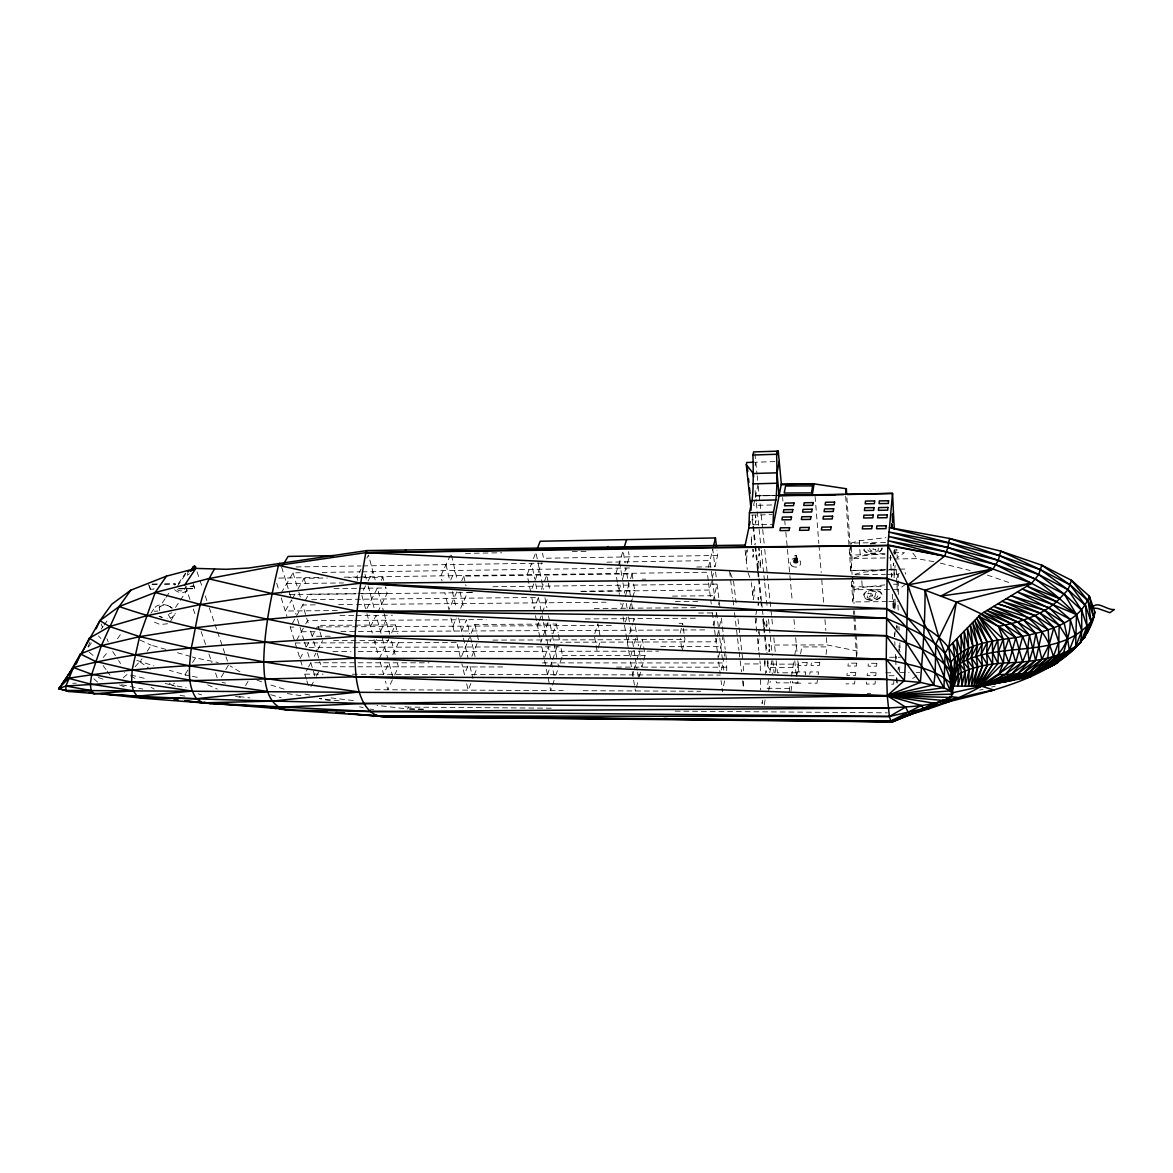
<?xml version="1.0" encoding="UTF-8"?>
<svg xmlns="http://www.w3.org/2000/svg" width="1173" height="1173" viewBox="0 0 1173 1173"><rect width="100%" height="100%" fill="white"/><g stroke="black" fill="none" stroke-linecap="round" stroke-linejoin="round"><path stroke-width="0.75" stroke-dasharray="5 3.75" d="M795.485 562.058L794.957 555.885L796.658 555.899L797.156 562.102L796.57 555.635L794.898 555.65L795.47 562.175L797.156 562.146M794.312 560.929L795.411 562.307L797.01 561.471L795.91 560.093L794.312 560.929L794.927 558.524L797.112 558.729L796.423 560.401L794.62 559.037M898.093 670.164L898.313 667.041L898.489 670.37M899.456 671.85L899.97 664.548M893.841 681.205L893.621 684.182L888.386 684.167M895.835 659.373L896.055 656.367L896.231 659.798M894.735 636.44L895.278 629.593M898.327 594.535L898.342 580.914M896.846 625.268L896.627 628.171L896.451 624.71M897.052 586.383L898.019 574.213L902.301 571.119M893.767 608.523L893.767 599.77L893.093 608.23L892.345 593.655M895.923 549.14L895.498 554.286L895.322 550.709M894.882 568.275L895.116 565.474M891.641 576.749L891.891 573.846L892.169 579.359M893.767 562.952L893.533 565.782L893.342 562.131M875.293 681.117L875.029 684.079L866.348 684.05L866.642 681.088M878.328 548.158L878.078 550.767L875.806 551.515A8.035 4.34 -3.8 0 1 871.935 551.853L868.431 550.987L867.126 548.568M873.123 548.246L873.005 549.345L875.776 549.301L875.703 550.137A5.249 2.845 -3.8 0 1 873.562 550.68L872.067 550.709A3.079 1.672 -3.8 0 1 870.381 550.196L869.618 548.465M856.569 657.261L857.228 651.015L856.129 634.608M854.897 680.912L854.574 683.874L845.968 683.844M886.993 601.632L852.83 601.925L854.223 589.755L853.665 581.441M853.02 576.515L851.803 586.881L884.383 586.529M850.704 570.459L885.322 569.961L850.704 570.459L852.126 558.451L851.099 543.084L859.296 540.753L885.864 537.659M826.041 654.431L827.024 646.88L801.687 646.939L800.543 654.461M817.434 680.237L817.038 683.185L808.52 683.155M818.153 674.842L818.549 671.938L810.103 671.924L809.707 674.827M805.367 674.871L805.792 671.968L797.376 671.953L796.936 674.842M776.115 681.396A74.544 9.927 -89.8 0 1 776.511 682.833L798.124 682.906L798.637 679.49M796.262 676.528L798.139 664.138L768.212 664.123L767.802 666.499L772.552 673.625M790.969 691.264L792.479 681.381M789.106 691.63L790.705 681.396M791.511 676.191L793.916 660.692M794.707 655.531L796.35 644.974M796.115 562.292L796.423 560.401M796.438 562.175L796.878 558.495M796.702 561.984L797.112 558.729M796.907 561.75L797.273 559.008M794.356 561.515L794.927 558.524M794.532 561.794L795.206 558.348M794.766 562.014L795.074 560.137M796.819 559.301L795.133 559.33L796.863 558.817M795.206 560.108L795.529 558.231M795.059 562.19L795.88 558.187L796.071 560.445M795.411 562.307L795.719 560.415M795.91 560.093L796.232 558.216M795.763 562.336L796.57 558.319M775.045 672.95L776.526 664.123M768.594 691.161L770.28 681.308M764.253 704.841L765.119 699.841M768.608 679.592L767.113 688.272L789.62 688.375M769.796 672.672L771.863 660.692M762.743 700.134L762.142 703.624L761.585 698.653M765.529 673.61L766.042 670.677L766.57 675.604M764.811 659.241L764.825 667.129L764.987 660.898M763.476 626.895L764.561 620.928L765.104 625.986M758.051 643.757L759.312 636.983M758.432 633.508L759.063 630.136M755.867 614.608L756.82 609.564M755.793 623.215L756.761 618.186M757.934 570.84L758.242 561.149L757.465 570.518M752.611 594.271L754.254 585.957L754.84 591.324L753.213 599.638L751.35 582.688M751.614 544.668L751.6 536.369L751.468 543.29M724.591 680.927L722.436 691.381L721.043 680.516M726.703 670.633L726.747 661.821M746.307 560.753L747.729 549.682M721.454 669.9L723.976 657.862M724.342 656.162L725.413 651.059M745.676 555.137L746.717 550.181M718.609 656.851L723.374 634.666M716.85 638.391L716.102 641.807L560.694 642.247M717.231 636.675L718.726 629.813M719.474 626.455L721.307 618.054L723.169 633.009M755.089 465.432L755.793 462.191L777.435 461.532M698.521 613.024L716.6 612.893L713.932 624.798L710.281 624.828M718.477 604.535L719.225 601.206M713.272 600.781L717.099 584.095L489.845 586.764M711.454 581.632L709.489 590.034L581.031 591.412M712.246 578.274L713.785 571.691M696.777 567.014L714.944 566.75L717.583 555.445L716.938 550.196M708.419 567.248L712.759 549.155L714.944 566.75M679.035 623.318L682.642 623.303L684.929 639.505L682.085 651.118L680.281 638.449M680.164 633.185L682.642 623.303M167.93 605.649C163.208 603.479 152.783 604.388 154.264 611.588M165.026 598.831L159.205 607.394L159.763 610.81M170.613 621.235L175.305 613.186M636.338 687.525L638.215 680.648M640.531 672.173L638.684 678.918L637.526 671.806M639.798 649.519L642.54 639.637L645.077 655.502L641.91 667.114L641.044 661.792M177.196 589.579C179.176 591.412 184.923 591.822 184.572 588.084M180.261 600.327L186.947 590.298L186.448 586.911M632.746 674.886L633.699 671.469M634.168 669.754L636.074 662.921M636.998 659.563L639.344 651.176L640.766 660.032M630.517 656.895L631.968 651.792M635.781 638.347L633.42 646.69L632.071 638.464M627.291 642.056L632.643 623.596M633.127 621.939L634.08 618.611L635.136 625.18M625.502 621.925L626.998 616.895M629.446 608.582L630.913 603.64M632.364 598.758L631.397 601.998L630.854 598.626M632.834 597.145L634.754 590.679L633.684 583.963M623.2 603.274L621.69 608.274L620.825 603.098M625.209 596.588L630.136 580.312M630.619 578.714L632.071 573.89L463.76 576.163L461.678 580.855M618.816 591.016L620.869 584.389M627.394 563.245L629.373 556.867L628.537 551.691M598.171 647.951L600.723 639.769M594.784 633.552L597.893 623.772L600.092 636.221M554.125 680.369L550.694 690.545L549.976 687.026M555.811 675.34L558.069 668.683M561.134 648.596L562.497 655.56L558.627 667.012L557.586 661.777M547.468 674.695L551.53 662.877M552.674 659.563L558.319 643.156M544.785 656.924L548.319 646.866L554.697 678.668M550.049 641.924L551.207 638.625M552.938 633.713L556.339 624.021L474.86 624.476L470.197 635.649M547.996 622.438L540.885 642.305L536.838 622.408M537.527 625.766L538.744 622.438M539.345 620.781L541.164 615.81M542.366 612.526L547.688 597.981M311.666 599.711L538.422 597.453L534.111 608.978L531.692 597.072M541.442 589.374L546.794 575.034L548.084 581.661M533.774 583.787L530.665 591.969L527.146 574.697L531.589 563.333L534.683 578.802M535.02 580.518L541.721 562.981M533.451 558.553L535.929 552.175L543.304 589.462M470.872 683.448L468.188 690.149L466.517 683.185M474.2 675.149L477.484 666.924M467.836 666.176L464.435 674.49L461.898 663.918M471.869 656.294L477.147 643.361M466.825 643.786L460.637 658.625L457.177 644.138M467.499 642.159L469.523 637.276M461.678 631.015L466.487 619.696L469.786 633.889M452.881 626.221L456.429 618.039M460.637 608.347L467.499 592.482L472.88 592.424M551.266 708.199L408.556 707.114L407.72 708.991L377.017 705.354M456.781 591.91L448.922 609.667L444.904 592.893M450.725 580.005L455.021 570.489M87.946 646.602L90.189 641.734M392.398 679.841L387.808 689.753L385.448 681.176M394.656 674.944L398.409 666.836L397.5 663.434M450.373 555.196L440.828 575.87L442.045 580.972M392.779 654.725L399.538 640.399M379.26 658.639L388.615 639.182M391.665 632.819L395.448 624.93L318.044 625.37L319.555 630.458M374.905 642.76L376.489 639.52M380.477 631.397L385.946 620.224M370.477 626.661L376.122 615.356L381.899 636.66M377.721 612.189L387.119 593.347L385.418 586.911M381.298 580.342L382.867 577.248L348.85 577.702M310.977 686.528L313.953 680.809M316.285 676.366L319.628 669.944M365.595 585.826L361.445 593.787L474.097 592.57M368.073 581.06L372.97 571.676M306.344 679.196L304.775 674.123L307.795 668.449M308.543 667.026L310.816 662.76L356.255 662.789M314.203 656.396L315.904 653.2M317.575 650.047L322.575 640.649M357.765 580.356L356.841 576.999L361.049 569.081M366.87 558.157L368.513 555.049L375.155 579.873M299.995 658.654L303.822 651.601M559.184 646.836L306.124 647.364L308.69 642.613M330.273 636.206L312.135 636.265L317.194 626.925M296.696 640.179L304.848 625.458M305.713 623.875L307.458 620.722L353.088 620.429M294.731 619.124L290.244 627.1L293.88 627.086M296.534 615.942L308.792 594.198L356.152 593.685M245.568 685.648L248.749 680.091M292.546 598.347L295.229 593.67M297.913 589.007L304.071 578.304L327.355 577.996M281.139 593.098L293.045 572.82L300.303 572.717M221.257 677.1L224.879 671.015M225.788 669.504L228.5 664.944M187.797 670.179L184.909 674.783L169.396 670.326M192.592 662.51L195.466 657.892L218.193 662.51M178.575 588.875L194.542 588.685L193.164 583.509M194.542 588.685L194 585.943L190.349 585.987M175.495 607.482L179.308 601.764M135.027 666.792L142.124 658.859M147.182 651.264L151.214 645.194L165.936 649.417M184.484 589.491L186.522 586.456M178.267 583.758L185.451 573.142L185.378 574.55L187.269 576.5M177.534 586.148L185.378 574.55M165.994 597.394L170.847 590.268M150.921 613.23L154.396 608.157M148.472 584.477L150.203 589.227L154.03 588.773M117.461 638.816L121.303 633.303M88.415 647.085L92.33 641.572M101.142 629.197L103.092 626.455M104.074 625.092L108.972 618.244M159.205 607.394L162.578 605.253L166.111 605.224M187.445 573.377L187.724 575.327M186.947 590.298C183.853 594.154 177.255 592.746 174.278 589.374M174.85 614.843L171.947 617.379L167.094 618.332M103.209 657.466L108.59 651.044M123.268 677.73L127.432 674.152L124.206 672.642M165.144 683.448L171.991 685.135L174.572 683.067M905.835 584.11L898.738 589.286L891.612 589.359M912.638 678.522L918.635 674.475M174.498 585.048L175.642 584.315M171.874 612.731L169.235 613.904M167.695 623.772L160.041 624.505L152.578 621.353M884.838 584.872L862.258 587.438L854.223 589.755L889.838 589.389M884.911 553.275L860.278 556.119L852.126 558.451L891.817 557.849M979.66 690.12L983.091 689.24M991.684 687.026L995.129 686.146M885.791 569.667L861.305 572.468L853.211 574.799L885.468 574.374M189.249 573.626L188.369 574.726M155.217 611.25L157.842 610.986M72.755 683.273L76.245 683.185M777.332 495.549L755.647 495.856L777.303 495.314M771.819 504.962L753.609 505.402L758.081 484.405L757.201 475.857M751.556 515.108L772.01 514.639M752.919 524.786L771.819 524.404M755.647 495.856L773.887 495.534M885.586 542.483L851.099 543.084L849.648 555.02L884.911 554.448M465.534 553.377L501.633 552.762M572.263 551.559L586.793 551.31M717.583 555.445L543.524 558.26L542.527 553.143M893.767 552.776L904.412 552.615L897.228 557.761L896.817 549.155M796.878 558.978L795.133 559.33M296.08 566.94L360.932 565.943M362.736 565.914L545.944 563.113M606.984 562.175L710.017 560.591L715.09 600.869M894.134 558.993L917.125 558.641L936.89 562.263M795.47 561.471L797.156 561.442M322.106 572.409L360.243 571.852M362.061 571.837L633.185 567.923M889.281 569.272L898.107 569.14M899.867 569.125L905.16 569.052L905.38 574.066M278.734 578.069L320.508 577.497M344.129 577.175L356.841 576.999M360.492 576.955L707.216 572.248L708.36 581.148M896.245 569.843L887.14 569.961L896.245 569.814L897.301 591.427M887.272 574.359L898.019 574.213L898.254 579.242M152.314 584.037L157.637 583.963M164.748 583.875L175.407 583.743M152.035 584.433L157.358 584.374M164.469 584.271L175.129 584.139M286.681 583.641L343.454 582.937M642.174 579.169L645.766 579.125M190.07 586.383L193.736 586.339M178.853 588.479L194.821 588.289M150.203 589.227L153.751 589.183M334.026 588.582L357.486 588.303M359.29 588.289L386.416 587.966M893.562 584.242L897.066 584.198M357.97 593.67L387.119 593.347M580.664 591.265L634.754 590.679M289.247 594.564L356.035 593.846M672.554 596.119L714.43 595.708M315.273 604.857L302.722 604.975L308.499 624.183M338.601 604.652L354.759 604.506M356.548 604.491L605.942 602.233M675.311 601.602L700.926 601.368M888.797 601.602L897.785 601.529M337.296 610.576L285.259 611.001L291.652 599.902L296.051 614.329M594.315 608.494L695.516 607.673M339.95 615.62L354.422 615.517M356.225 615.502L392.471 615.239M354.92 620.414L486.267 619.579M585.298 618.933L695.868 618.215M317.59 626.954L613.64 625.341M301.358 631.763L317.546 631.675M340.918 631.573L707.949 629.872M333.572 640.605L388.542 640.443M492.851 640.106L684.929 639.505M295.156 642.98L353.146 642.819M354.964 642.819L456.781 642.54M774.561 645.033L826.98 644.915L857.228 651.015M660.736 646.631L720.838 646.514M332.985 651.587L351.02 651.558M358.234 651.558L658.596 651.147M562.497 655.56L645.077 655.502M889.515 657.247L900.497 657.247M358.073 662.789L429.083 662.818M542.381 662.877L722.905 662.965L723.814 670.164M760.353 670.839L760.265 663.933L743.257 663.933L743.345 670.809M502.733 666.953L321.299 666.748L319.789 661.704M616.558 667.085L727.421 667.202M770.69 667.496L792.86 667.51M899.955 672.408L909.002 672.422M916.23 672.437L919.837 672.437M885.835 672.774L892.756 672.789M304.775 674.123L323.103 674.167M352.413 674.226L457.25 674.475M471.663 674.504L720.354 675.091M889.061 675.721L894.266 675.736M795.69 683.155L804.165 683.185M375.067 689.695L563.304 690.604M583.128 690.706L700.677 691.278M867.184 693.522L870.674 693.536M423.468 709.122L407.72 708.991L424.186 709.342M675.135 711.131L887.36 712.817M159.733 616.236L162.592 617.438M330.977 697.906L356.24 700.911M404.949 706.689L408.556 707.114M339.085 700.838L319.203 698.478L331.519 701.029M239.16 696.527L249.878 697.92M180.026 695.398L187.079 696.41M309.877 695.046L301.446 693.448M287.312 693.566L301.49 695.75M169.088 683.023L171.991 685.135L186.111 687.598M121.625 684.753L142.871 689.05M197.299 677.32L184.909 674.783L188.164 676.22M222.049 682.378L225.539 683.097M359.642 706.864L363.161 707.583M370.199 709.049L373.703 709.768M235.582 696.351L242.694 697.876M130.863 675.003L146.288 678.8M940.379 563.128L970.042 570.489M284.086 689.138L267.708 684.05M177.402 652.716L190.539 656.484M192.181 656.953L195.466 657.892M136.83 660.399L153.883 665.853M270.714 694.695L281.095 697.759M171.991 685.135L175.466 686.278M198.061 693.742L201.536 694.885M987.431 575.122L1011.361 583.333M98.341 677.525L104.881 679.768M256.946 680.061L262.987 682.393M119.602 684.959L126.185 687.51M167.695 605.503L172.402 607.995M159.044 616.382L161.581 617.453M207.65 684.827L217.401 689.138M139.954 640.033L151.214 645.194M130.584 675.912L136.904 679.431M151.112 687.349L154.264 689.108M239.937 671.865L230.055 665.912M169.601 606.353L172.094 608.362M140.1 661.895L150.247 669.284M89.163 652.129L94.573 656.719M93.811 678.756L97.755 682.202M168.15 614.373L171.067 619.579M98.444 635.942L100.907 638.449M912.858 553.099L917.125 558.641M103.048 665.502L106.113 669.695M107.124 671.103L110.189 675.296M112.696 651.499L117.608 659.05M118.59 660.56L120.555 663.581M730.266 572.981L733.565 581.251L736.101 602.819M101.186 623.933L102.462 627.203M106.919 638.655L108.195 641.924M748.066 572.747L751.16 581.046M149.338 585.664L150.481 588.817M185.451 586.515L190.261 600.356M193.266 609.007L195.085 614.197M201.096 631.499L205.905 645.341M208.911 653.991L211.932 662.642M215.539 673.009L217.342 678.199M197.035 571.823L199.381 578.7M199.967 580.415L202.313 587.292M205.231 595.884L206.991 601.045M209.337 607.922L216.961 630.268M217.548 631.983L227.503 661.205M276.681 583.23L279.189 591.353M281.227 597.937L286.945 616.441M290.186 626.925L302.121 665.531M306.871 680.897L308.44 685.985M281.667 567.16L291.153 598.274M297.502 619.095L303.998 640.429M304.525 642.159L306.124 647.364M307.678 652.496L309.247 657.628M310.816 662.76L315.449 677.965M293.045 572.82L297.429 587.394M298.88 592.204L300.317 596.984M310.581 631.089L312.135 636.265M313.675 641.382L316.754 651.616M317.253 653.288L319.276 660.018M304.071 578.304L306.432 586.251M320.068 632.159L322.076 638.948M361.9 595.444L365.991 610.341L377.354 588.084L383.806 612.233M366.9 613.611L372.252 633.097M374.026 639.549L378.293 655.106M380.228 662.115L383.571 674.299L388.981 662.804L393.16 678.199M364.994 574.271L366.812 580.958M368.161 585.928L375.243 612.115M382.383 638.42L388.043 659.329M384.231 613.831L389.685 634.212M391.533 641.147L395.213 654.915M382.867 577.248L383.718 580.474M395.448 624.93L397.72 633.523M450.901 617.951L454.45 632.746M446.004 564.638L449.611 579.887M452.382 591.617L456.282 608.171M458.614 618.01L462.939 636.353M463.364 638.127L467.954 657.569M470.021 666.308L472.88 678.434M451.488 555.313L457.353 580.474M460.051 592.042L463.848 608.376M470.608 637.408L471.839 642.657M472.235 644.402L475.08 656.572M463.76 576.163L466.004 585.957M474.86 624.476L476.854 633.185M477.264 634.93L478.467 640.15M535.475 615.693L536.501 620.722M541.882 647.188L544.199 658.61M544.565 660.399L546.017 667.54M546.383 669.328L549.609 685.267M535.709 583.905L536.721 588.978M538.422 597.453L541.427 612.482M542.102 615.81L543.084 620.752M543.422 622.394L547.996 645.238M544.946 597.775L546.897 607.687M548.524 615.884L552.014 633.537M552.366 635.341L557.248 660.018M548.407 583.318L550.02 591.588M556.339 624.021L558.055 632.834M558.407 634.608L559.433 639.901M594.594 636.954L597.145 651.22M617.365 582.248L615.913 573.494L623.112 550.68L625.077 562.835M617.658 584.007L619.388 594.462M623.098 616.778L623.948 621.881M624.505 625.282L628.391 648.669M628.669 650.326L630.033 658.596M630.575 661.851L631.924 670.003M632.203 671.63L635.414 690.956M619.549 561.984L622.408 579.418L625.913 568.04L630.59 596.94M622.966 582.849L624.652 593.157M626.323 603.377L627.159 608.45M628.537 616.866L629.901 625.224M630.18 626.895L631.792 636.807M634.006 650.297L637.232 670.032M631.675 603.655L632.467 608.64M635.399 626.807L638.464 645.78M632.071 573.89L633.42 582.277M796.658 555.899L794.957 555.841M708.58 582.922L711.278 604.036M712.392 612.717L715.457 636.704M715.662 638.405L718.243 658.566M718.668 661.88L720.149 673.449M716.6 612.893L719.577 636.499M719.782 638.171L721.659 653.082M721.864 654.739L722.495 659.666M715.589 571.955L716.659 580.635M717.099 584.095L718.8 597.775M719.43 602.878L719.841 606.25M723.785 637.951L725.207 649.417M725.852 654.637L726.527 660.032M729.606 571.324L732.788 598.245M733.008 600.033L733.638 605.415M734.489 612.599L738.946 650.282M739.151 652.071L741.497 671.821M742.553 680.78L743.403 687.965M737.993 618.992L742.832 660.326M745.134 550.24L747.26 569.36M755.221 617.951L756.922 633.464M757.479 638.581L758.784 650.487M758.975 652.159L760.265 663.933M759.254 631.851L759.62 635.297M752.392 515.152L753.345 524.228M753.55 526.047L755.471 544.213M755.661 546.031L758.183 569.653M758.374 571.471L758.946 576.925M759.136 578.744L761.453 600.532M761.658 602.35L762.23 607.805M762.421 609.623L764.943 633.244M765.133 635.062L767.054 653.229M767.831 660.487L768.212 664.123M752.098 519.199L752.685 524.654M752.875 526.472L754.811 544.668M755.016 546.486L757.523 570.122M757.729 571.94L758.301 577.395M758.506 579.213L760.632 599.212M760.822 601.031L761.409 606.485M762.758 619.227L766.248 651.953M767.215 661.044L767.802 666.499M755.104 490.71L756.204 501.296M756.394 503.114L761.116 548.465M761.306 550.269L763.755 573.861M763.946 575.664L764.517 581.104M764.708 582.922L767.347 608.318M768.491 619.197L772.259 655.472M772.816 660.78L774.092 672.994M767.113 625.927L766.585 620.913L766.438 627.071M754.913 453.599L757.025 474.156M758.257 486.209L761.042 513.29M761.218 515.094L762.523 527.718M762.699 529.522L764.561 547.571M764.737 549.375L772.714 626.983M773.828 637.804L775.28 651.968M776.174 660.663L777.42 672.774L798.945 672.818L797.816 660.663M794.766 660.78L795.924 673.038M782.596 497.484L782.934 501.12M784.796 521.149L785.133 524.8M785.822 532.073L792.274 601.28M793.974 619.491L794.825 628.596M795.675 637.687L797.156 653.684M815.103 496.531L818.857 543.568M819.003 545.386L821.188 572.527M821.76 579.77L823.651 603.289M824.956 619.579L825.821 630.429M826.393 637.672L826.98 644.915M897.184 683.229L896.627 676.015L896.89 683.214M846.935 497.851L850 543.436M850.132 545.269L852.082 574.433M852.214 576.266L854.047 603.611M854.545 610.898L854.78 614.549M854.912 616.368L856.011 632.79M845.674 496.34L850.938 574.11M851.437 581.412L852.83 601.925M853.431 610.854L853.665 614.417M853.797 616.206L854.882 632.262M855 634.05L856.451 655.472M859.296 540.753L860.278 556.119M861.832 580.782L862.258 587.438M890.41 555.621L891.509 577.263M894.339 632.877L894.515 636.396M894.794 641.748L894.97 645.355M895.424 654.373L895.615 657.98M895.703 659.783L896.069 666.997M897.961 605.121L898.313 612.306M899.017 626.69L899.192 630.282M899.808 642.863L900.234 651.851M894.325 549.404L894.266 555.811L894.002 550.357M899.28 650.472L899.031 645.473L898.987 651.704M897.741 626.411L897.902 629.828M890.468 555.386L890.586 559.037M743.491 681.146L743.594 688.038M760.471 679.475L760.617 689.841M797.772 681.469A74.793 8.988 -89.8 0 1 798.124 682.906M882.316 547.967A9.428 5.103 -3.8 0 1 873.079 553.627A9.428 5.103 -3.8 0 1 863.504 549.037M870.322 543.729A9.428 5.103 -3.8 0 1 877.448 543.832M881.685 548.011A8.783 4.765 -3.8 0 1 873.064 553.289A8.783 4.765 -3.8 0 1 864.134 548.993M870.498 544.052A8.783 4.765 -3.8 0 1 875.014 543.803M895.19 604.315L894.706 610.415L894.926 599.022L895.19 604.315M894.119 570.034L894.149 578.274L894.119 570.034M876.04 672.73L875.776 675.663L867.17 675.648L867.448 672.716L876.04 672.73M876.891 663.302L876.627 666.191L868.079 666.176L868.357 663.288L876.891 663.302M872.551 594.96L872.433 596.075L869.721 596.104L869.633 596.954A5.147 2.903 -3.5 0 0 871.612 597.453L873.079 597.453A3.006 1.701 -3.5 0 0 874.853 596.881L875.571 593.743A2.947 1.657 -3.5 0 0 874.164 593.025L867.727 593.758L868.372 592.937A3.974 2.243 -3.5 0 1 870.146 592.086C877.243 588.274 881.935 598.758 872.991 598.611A7.859 4.428 -3.5 0 1 869.252 598.362L867.17 597.658L867.448 595.004L872.551 594.96M855.777 672.554L855.469 675.472L846.906 675.457L847.229 672.54L855.777 672.554M856.774 663.156L856.466 666.029L847.962 666.029L848.284 663.141L856.774 663.156M819.81 662.598L819.428 665.458L811.027 665.458L811.423 662.598L819.81 662.598M807.141 662.642L806.716 665.502L798.358 665.487L798.784 662.642L807.141 662.642M769.547 649.036L769.048 651.865L769.033 644.109L769.547 649.036M758.711 602.555L758.169 605.415L758.154 597.306L758.711 602.555M760.221 560.327L760.251 568.348L760.221 560.327M759.503 553.407L758.96 556.134L758.946 548.07L759.503 553.407M753.55 554.521L752.978 557.322L752.963 549.052L753.55 554.521M756.057 520.592L755.5 523.275L755.485 515.108L756.057 520.592M791.907 565.914A5.381 4.399 8.2 0 0 800.675 563.817A5.381 4.399 8.2 0 0 793.652 558.495A5.381 4.399 8.2 0 0 791.907 565.914M867.17 599.506A9.237 5.205 -3.5 0 0 881.891 595.385A9.237 5.205 -3.5 0 0 869.149 590.459A9.237 5.205 -3.5 0 0 867.17 599.506M867.536 599.198A8.607 4.853 -3.5 0 0 881.26 595.356A8.607 4.853 -3.5 0 0 869.398 590.767A8.607 4.853 -3.5 0 0 867.536 599.198M794.092 562.629A2.419 1.979 8.1 0 0 798.036 561.676A2.419 1.979 8.1 0 0 794.869 559.286A2.419 1.979 8.1 0 0 794.092 562.629"/><path stroke-width="1.5" d="M777.538 495.461L892.536 493.393L887.858 545.489L907.931 584.872C907.228 616.807 906.348 648.684 904.354 680.589L887.257 695.692L363.791 703.521L278.514 707.275L210.847 703.668L184.85 700.853M745.178 545.093L366.9 550.562L248.808 568.011L226.11 569.301L195.862 568.392L166.493 576.134L130.79 590.195L111.714 604.271L99.91 620.664L73.371 667.496L65.967 686.014L65.864 690.428L68.195 691.396C166.478 699.914 265.259 700.296 363.791 703.521L888.181 708.052C909.031 706.381 931.377 707.026 950.482 697.436L952.505 694.167L954.749 656.909L952.916 642.775C959.191 656.279 962.241 671.235 961.801 686.117L965.13 671.073L963.018 661.455L964.705 650.37L964.147 631.25L968.678 648.434L966.875 659.373L969.089 669.534L968.502 686.176L973.326 668.126L971.229 657.496L972.96 646.631L970.306 624.96L977.49 644.974L976.009 655.824L977.827 666.88L973.722 686.205L982.563 665.78L981.156 654.387L982.27 643.464L974.675 620.473L987.255 642.13L986.64 653.2L987.505 664.842L977.783 686.249L992.651 664.079L992.446 640.971L978.795 616.25L998.355 626.338L1015.818 637.643L1022.577 661.997L1011.361 674.387L987.695 685.135C1007.592 672.906 1031.258 674.842 1052.093 665.868C1071.917 653.64 1090.729 636.294 1094.922 612.189L1089.35 596.119L1071.535 580.312L1041.785 565.181L1000.774 551.119L949.544 538.466L889.471 527.557L999.924 555.753L1040.774 569.887L1070.406 585.063L1088.133 600.913L1093.676 617.013L1087.122 632.965L1093.676 617.013L1089.35 596.119C1078.779 624.916 1042.841 632.408 1015.818 637.643C993.223 640.737 965.804 642.921 950.79 662.261L950.306 690.853L952.505 694.167L887.257 695.692L65.864 690.428L58.65 688.668L73.195 668.302M941.802 703.448C990.613 691.146 1044.776 680.516 1080.729 642.349L1081.77 630.751L1076.491 614.579L1059.688 598.641L1031.639 583.318L940.702 596.089L992.974 569.022L998.326 560.327L1000.774 551.119L1040.774 569.887L1068.031 589.74L1081.667 610.209L1081.77 630.751L1075.626 646.748C1057.782 657.877 1036.389 661.015 1015.789 662.496L979.807 686.264L997.944 663.478L998.34 651.601L997.783 639.974L978.795 616.25L1003.267 639.182L1004.425 651.22L1003.355 663.038L998.648 674.651C970.687 696.088 936.64 706.982 903.166 716.439M748.829 527.909L772.963 527.425L773.491 512.205L775.866 499.947A36.158 4.765 89 0 0 776.849 483.232A84.647 11.466 88.9 0 0 776.629 454.274L777.244 451.18L777.567 454.611L778.271 451.136L753.609 451.928L752.919 455.021A84.324 12.639 88.8 0 1 753.139 483.877A36.026 5.249 88.9 0 1 752.054 500.534L749.43 512.748L748.829 527.909L744.782 546.985M366.9 550.562L365.785 552.644C358.718 593.538 351.885 635.238 356.137 676.85C358.132 693.683 365.375 717.993 386.46 716.879L892.536 721.864C925.321 708.463 958.928 696.263 993.971 690.091L981.83 686.278L951.215 686.029M1080.421 641.294L1084.585 637.731L1091.066 621.749L1085.568 605.62L1070.406 585.063L1041.785 565.181L1038.721 574.521L1031.639 583.318L992.974 569.022L944.646 556.105L887.858 545.489L365.785 552.644L607.629 548.407L887.858 545.489L887.023 578.45L907.638 617.98L922.784 635.473L935.717 656.88L950.306 690.853L943.957 687.686L945.086 653.258L938.84 637.262L925.028 590.136L887.023 578.45L365.785 552.644L278.47 565.357L208.251 578.714L155.173 592.497L119.133 606.544L99.91 620.664L96.171 628.757M891.583 526.516L891.817 523.745L892.037 527.953M1058.339 660.223L1063.061 657.789L1075.626 646.748L1052.093 665.868L1017.196 679.402L1048.251 667.51L1069.365 650.355L1075.23 634.872L1070.128 619.227L1017.372 591.984L1053.134 604.725L1076.491 614.579L1056.653 601.72L1022.27 589.007L1053.134 604.725L1070.128 619.227C1071.961 657.496 1034.879 676.073 1002.416 682.275L1034.337 671.513L1047.753 657.98L1049.117 644.915L1053.853 627.599L1040.011 613.054L1006.287 598.714L1044.791 610.415L1064.146 622.79L1067.533 638.64L1069.365 650.355L1052.093 665.868L1021.903 678.493L1055.495 664.094L1075.626 646.748L1076.491 614.579L1064.439 594.286L1038.721 574.521L999.924 555.753L949.544 538.466L947.872 547.542L944.646 556.105L907.931 584.872C918.386 621.631 944.118 651.235 952.681 688.58L951.802 691.205M81.949 652.774L89.339 638.2L109.632 626.529L146.42 615.796L200.686 604.506L272.107 593.582L360.61 583.23L887.023 578.45L886.26 659.387L887.257 695.692L950.482 697.436L924.954 708.243L889.383 716.498L369.95 711.498L202.738 702.862L142.989 698.287L137.094 696.219L133.282 690.78L94.265 693.771L91.157 690.56L68.195 691.396L58.65 688.668L65.967 686.014L131.611 682.012L356.137 676.85L887.257 695.692L933.796 684.827L935.233 672.921L935.746 644.314L956.362 602.057L1031.639 583.318L996.009 564.77L947.872 547.542L889.061 532.058L948.913 543.04L1038.721 574.521L1068.031 589.74L1085.568 605.62L1087.078 626.353L1084.585 637.731L1080.289 640.634M929.544 705.647L909.442 714.826L890.85 721.058L377.545 715.926L286.549 709.973C265.362 705.662 264.277 679.211 263.749 661.865C264.321 629.197 271.007 597.042 278.47 565.357L360.61 583.23L886.465 608.64C915.483 621.705 956.64 637.056 958.194 674.534L954.03 686.058L955.233 676.44L953.209 671.249L959.69 663.713L964.705 650.37L960.658 634.842C962.93 652.1 957.476 668.903 958.048 686.088L961.493 672.745C978.341 664.636 997.358 662.994 1015.789 662.496L1022.695 636.484L1011.331 623.625L986.874 610.503L1017.577 621.91L1035.906 633.523L1041.829 659.27L1028.985 672.51L998.311 683.067L1034.337 671.513L1053.339 656.499L1058.779 642.012L1059.19 625.268L1044.791 610.415L1011.155 595.752L1049.175 607.629L1064.146 622.79M924.954 708.243L892.536 721.864L890.85 721.058L889.383 716.498L887.257 695.692L920.365 682.422C922.814 651.499 925.218 621.104 925.028 590.136L992.974 569.022L946.435 551.926L888.665 536.486L947.872 547.542L998.326 560.327L1064.439 594.286L1081.667 610.209L1087.078 626.353L1080.729 642.349L1069.38 651M845.557 494.566L846.334 488.745L814.077 483.863L781.335 484.038L772.963 527.425M779.239 461.473L776.995 472.836L779.136 495.519L812.215 495.402L814.077 483.863L781.409 484.728L778.271 451.136M925.028 590.136L956.362 602.057L948.722 647.071L952.96 679.372L951.977 683.859M952.124 681.909C959.807 669.123 957.212 652.936 956.904 638.684L961.039 652.437M749.474 524.859L750.163 521.604M751.131 510.108L746.292 464.64L746.79 462.47L753.99 462.25M713.521 545.944L715.442 537.938L540.196 541.237L537.146 549.052M195.671 567.131C190.788 568.011 197.914 564.58 194.263 568.524M1011.214 680.575L1048.251 667.51L1063.486 653.038L1067.533 638.64L1059.19 625.268L1040.011 613.054L1002.05 601.28L1034.865 615.546L1053.853 627.599L1058.779 642.012L1058.603 654.842L1043.985 669.006L1006.522 681.484L1039.337 670.34L1053.339 656.499C1046.008 627.804 1025.891 612.042 997.812 603.846L1034.865 615.546L1048.178 629.754L1049.117 644.915L1041.829 659.27L1023.355 673.317L994.205 683.874L1028.985 672.51L1047.753 657.98M956.362 602.057L1004.909 625.106L1022.695 636.484L1027.651 649.197L1022.577 661.997L1005.07 674.622L984.836 685.692L1011.361 674.387L1029.22 661.279L1027.651 649.197L1029.395 635.106L1017.577 621.91L989.792 608.714L1023.604 619.989L1035.906 633.523L1033.164 648.258L1029.22 661.279L1017.46 673.947L998.648 674.651L1008.883 662.789L1015.818 637.643L1004.909 625.106L983.942 612.277L1011.331 623.625L1029.395 635.106L1035.642 660.37L1023.355 673.317L990.54 684.592L1017.46 673.947L1035.642 660.37L1042.181 631.734L1023.604 619.989L993.575 606.426L1029.381 617.863L1048.178 629.754M214.542 569.096C199.674 592.438 197.24 621.69 191.214 648.302C189.689 664.944 186.258 684.02 196.463 698.683L202.738 702.862L272.136 701.131L359.158 691.967L264.687 678.375L189.469 665.795L134.792 654.783L101.362 645.619L89.339 638.2M624.124 547.512L626.617 539.609M607.629 548.407L608.23 546.559M952.96 679.372L945.086 653.258L948.722 647.071L980.848 614.153L998.355 626.338L1008.839 638.567L1004.425 651.22L1008.883 662.789M166.493 576.134L155.173 592.497L139.587 636.646L132.124 669.959L131.611 682.012L133.282 690.78L90.321 684.035L68.489 678.287L62.286 683.58L73.371 667.496C165.114 643.845 261.139 644.241 355.052 636.294L886.216 635.707C909.134 644.08 936.127 650.795 950.907 671.836L952.681 688.58M1088.309 628.127L1092.283 618.567M1093.603 615.385L1094.922 612.189M76.186 664.109L80.394 653.977L101.362 645.619L139.587 636.646L194.967 627.79L267.488 619.256L357.017 611.206L762.963 610.121L886.465 608.64C913.708 628.449 927.476 659.49 943.957 687.686L887.257 695.692L905.6 707.099L909.442 714.826L943.884 699.782M997.783 639.974L992.387 652.261L997.944 663.478M130.79 590.195L119.133 606.544L101.362 645.619L91.773 674.255L90.321 684.035L91.157 690.56L65.967 686.014M404.802 551.955L405.829 549.917M283.499 564.096L288.103 556.413L333.792 555.635M278.47 565.357L279.702 563.304M184.85 584.784L195.862 568.392M193.457 568.333L194.102 566.31M191.038 570.958L194.366 566.28M192.284 569.653L194.645 566.295M192.621 569.726L194.923 566.368M192.944 569.858L195.173 566.471M193.208 570.034L195.378 566.603M194.527 568.494L195.539 566.779M190.202 571.222L193.12 567.087L195.202 567.585L193.97 568.67M190.715 570.987L193.882 566.383M194.923 568.304L194.806 567.468M58.65 688.668L68.489 678.287C163.018 662.877 259.321 663.273 354.759 658.244L886.26 659.387C908.21 664.798 933.341 667.29 950.629 683.273L952.505 694.167M1056.653 601.72L1068.031 589.74L1071.535 580.312L1088.133 600.913L1091.066 621.749C1057.591 660.692 999.953 639.857 959.69 663.713L965.13 671.073L965.291 686.146L969.089 669.534L963.018 661.455L968.678 648.434L967.373 627.951L972.96 646.631L966.875 659.373L973.326 668.126L971.42 686.19L977.827 666.88L971.229 657.496L977.49 644.974L972.622 622.57L982.27 643.464L976.009 655.824L982.563 665.78L975.745 686.234L987.505 664.842L981.156 654.387L987.255 642.13L976.728 618.362L992.446 640.971L986.64 653.2L992.651 664.079L979.807 686.264L1003.355 663.038L998.34 651.601L1003.267 639.182L998.355 626.338C1019.161 622.526 1040.495 615.957 1056.653 601.72L1026.947 586.163L1059.688 598.641L1035.671 579.022L996.009 564.77L946.435 551.926L888.284 540.782L944.646 556.105L887.902 544.888M951.274 680.149L961.493 672.745M1043.985 669.006L1063.486 653.038M193.12 567.087L193.046 568.275M980.848 614.153L1031.639 583.318M905.6 707.099L889.383 716.498L377.545 715.926L350.39 713.712M936.274 703.873L923.723 708.477L921.289 705.472L890.85 721.058L386.46 716.879L348.513 713.697M913.312 712.275L891.935 721.586L381.049 716.102M951.42 693.023L981.83 686.278L1005.07 674.622L1015.789 662.496L1008.839 638.567M1055.495 664.094L1026.404 677.613L1058.427 662.202L1048.97 666.249M891.935 721.586L911.905 713.375L902.374 716.483M1022.387 678.991L1030.891 676.748L981.83 686.278M386.46 716.879L389.832 716.087M939.925 701.835L958.649 697.583L949.661 696.498M1092.474 607.203C1098.045 600.488 1106.667 610.356 1114.35 609.52L1109.922 612.717L1097.884 608.479L1092.488 608.039M945.291 702.686L948.766 701.997L945.189 702.407M907.931 584.872L992.974 569.022M988.751 691L993.971 690.091M146.141 697.803L142.989 698.287L101.377 693.83M922.477 709.46L929.412 708.536L928.473 705.867M193.53 567.16L194.586 567.321M187.533 571.808L188.589 571.706M950.306 690.853L887.257 695.692L921.289 705.472M291.315 709.65L196.302 702.07M752.919 455.021L776.629 454.274M746.292 464.64L753.315 473.511L776.995 472.836M753.139 483.877L776.849 483.232M812.215 495.402L835.029 494.83M847.361 494.522L892.536 493.393L894.281 529.214M752.054 500.534L775.866 499.947M749.43 512.748L773.491 512.205M779.136 495.519L843.768 494.595M888.181 708.052L369.95 711.498L286.549 709.973L279.423 709.035M943.957 687.686L920.365 682.422L886.612 679.431L356.137 676.85L263.749 661.865L191.214 648.302L139.587 636.646L109.632 626.529L99.91 620.664M208.251 578.714L272.107 593.582L357.017 611.206L886.377 618.362C911.494 629.857 946.288 640.781 953.209 671.249M663.771 718.477L667.422 718.536M742.465 719.636L784.561 720.266M821.159 720.809L892.536 721.864M886.612 679.431L354.759 658.244C275.904 643.053 195.348 632.746 119.133 606.544M357.017 611.206L886.216 635.707L920.365 682.422M360.61 583.23L886.377 618.362L906.113 642.511L933.796 684.827M103.151 693.888L137.094 696.219L192.108 691.088L131.611 682.012L91.773 674.255L73.371 667.496L68.21 675.296L80.394 653.977L95.482 661.381L132.124 669.959L189.762 680.105L267.503 691.484L196.463 698.683L139.558 697.524M321.431 711.366L326.871 711.806L321.402 711.424M335.918 712.539L344.965 713.272L335.859 712.641M944.338 700.516L887.257 695.692L934.441 703.243M174.498 699.665L178.135 700.061M185.393 700.868L192.665 701.659M174.117 699.665L177.695 700.061M270.508 707.847L275.86 708.551M373.82 715.046L377.427 715.574M203.911 702.143L210.847 703.668M88.913 692.554L94.265 693.771M155.173 592.497L200.686 604.506L267.488 619.256L355.052 636.294L886.26 659.387L904.354 680.589M715.442 537.938L716.512 546.691M747.362 467.91L747.744 471.546M748.521 478.819L748.917 482.455M749.488 487.895L750.075 493.349M750.837 500.622L751.233 504.243M753.315 473.511L753.667 476.956M846.334 488.745L846.701 494.214M955.233 676.44L954.749 656.909M892.58 513.965L892.624 522.293L892.58 513.965M886.245 525.797L885.982 528.627L876.554 528.744L876.832 525.915L886.245 525.797M887.243 514.903L886.993 517.689L877.653 517.821L877.932 515.05L887.243 514.903M887.946 507.44L887.682 510.182L878.416 510.328L878.694 507.586L887.946 507.44M888.562 500.754L888.313 503.466L879.09 503.613L879.369 500.9L888.562 500.754M872.038 525.929L871.744 528.759L862.36 528.876L862.683 526.061L872.038 525.929M873.181 515.064L872.888 517.85L863.592 517.982L863.9 515.211L873.181 515.064M873.958 507.616L873.68 510.358L864.442 510.504L864.75 507.762L873.958 507.616M874.662 500.93L874.384 503.642L865.205 503.804L865.498 501.091L874.662 500.93M831.085 527L830.689 529.815L821.423 529.932L821.833 527.117L831.085 527M832.61 516.179L832.214 518.95L823.035 519.082L823.446 516.325L832.61 516.179M833.651 508.759L833.27 511.501L824.135 511.633L824.546 508.906L833.651 508.759M834.59 502.117L834.208 504.815L825.132 504.962L825.528 502.264L834.59 502.117M809.223 527.425L808.784 530.225L799.561 530.343L800.03 527.542L809.223 527.425M810.954 516.633L810.514 519.39L801.379 519.522L801.833 516.765L810.954 516.633M812.127 509.243L811.701 511.956L802.625 512.102L803.08 509.375L812.127 509.243M813.197 502.601L812.757 505.299L803.74 505.446L804.194 502.762L813.197 502.601M812.64 485.871L811.496 492.909L784.238 493.027L785.558 486.003L812.64 485.871M789.605 527.703L789.106 530.504L779.942 530.621L780.456 527.821L789.605 527.703M791.511 516.956L791.013 519.698L781.936 519.83L782.45 517.088L791.511 516.956M792.816 509.566L792.332 512.278L783.315 512.425L783.813 509.712L792.816 509.566M793.974 502.953L793.505 505.636L784.532 505.783L785.03 503.114L793.974 502.953"/></g></svg>
